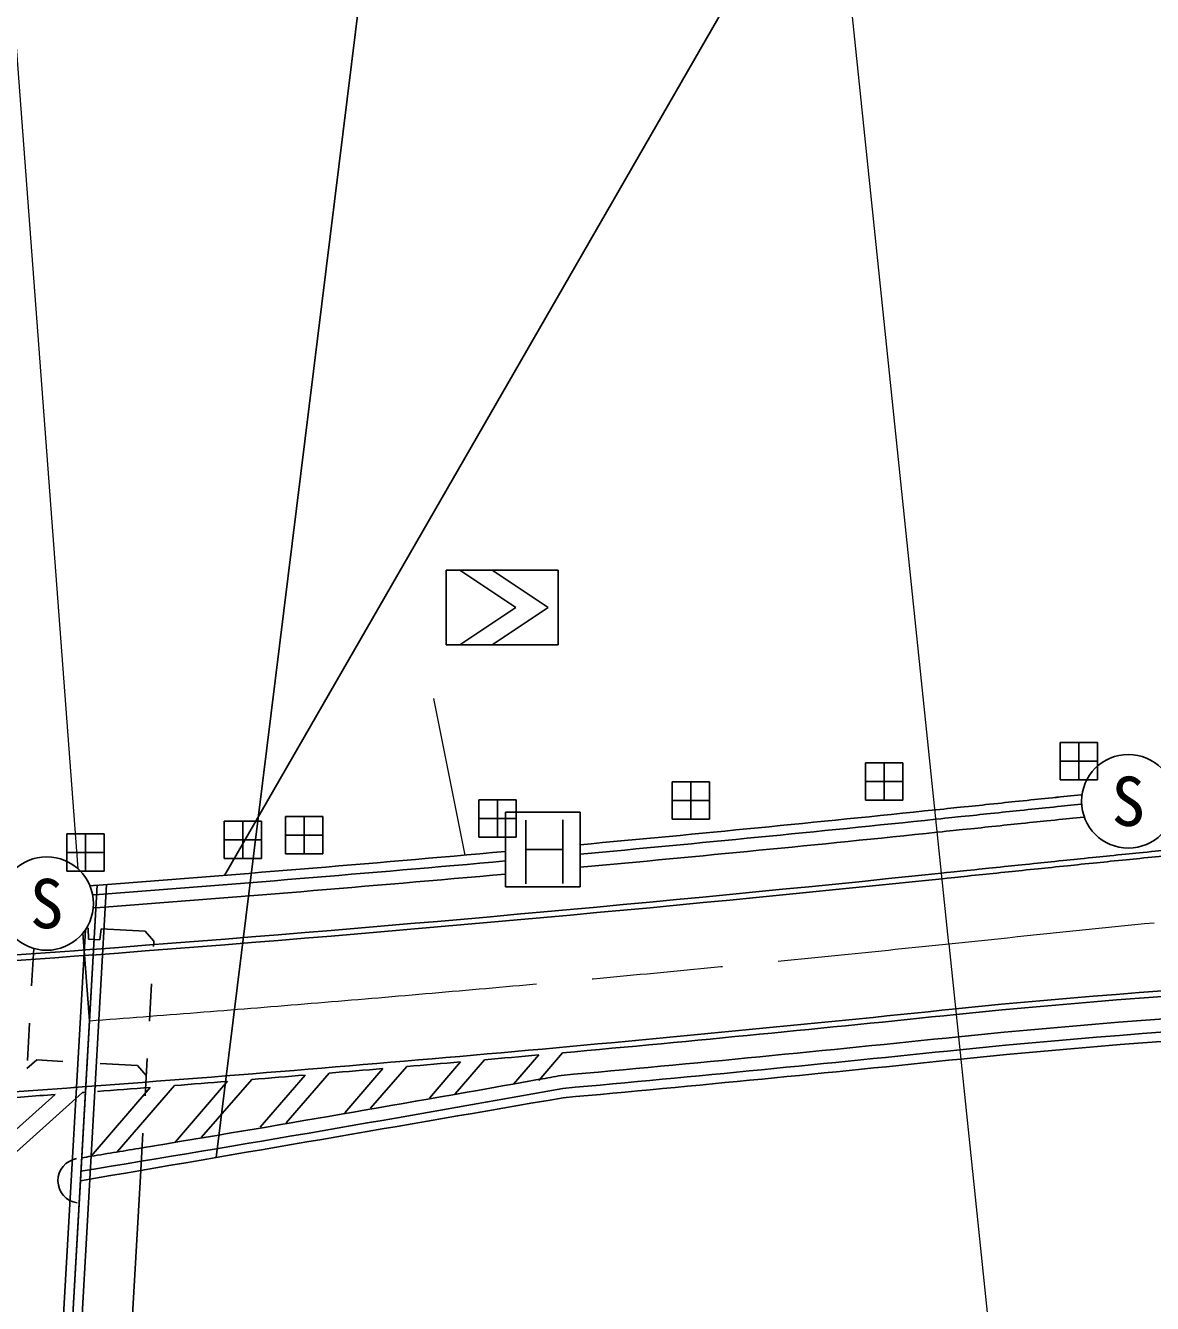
# Model space of a CAD drawing. Units: millimetres, scale not verified. Extents: x -4899410 to 5109540, y -9693800 to 6319957.
# Drawn here: x 389662 to 419821, y 311548 to 345737 of the extents above; entities that cross this region are included whole.
import ezdxf
from ezdxf.enums import TextEntityAlignment as Align

# ---------------------------------------------------------------- set-up
doc = ezdxf.new("R2010")
doc.units = ezdxf.units.MM
doc.header["$LTSCALE"] = 1000
doc.linetypes.add('CHAIN', pattern=[18.5, 12, -1.5, 3.5, -1.5])
for name, color, linetype, lineweight in [('M-BGD', 7, 'Continuous', 25), ('M-BMK', 2, 'CHAIN', 13), ('M-BMK-ROW', 30, 'Continuous', 25), ('M-BMK-SRVR', 3, 'Continuous', 25), ('M-STR-HTXT', 7, 'Continuous', 13), ('M-STR-STR1', 1, 'Continuous', 25), ('M-STR-STRC', 7, 'Continuous', 25)]:
    doc.layers.add(name, color=color, linetype=linetype, lineweight=lineweight)
doc.styles.add('ＭＳ ゴシック', font='')
doc.styles.get('ＭＳ ゴシック').set_extended_font_data('MS Gothic')

msp = doc.modelspace()

# ---------------------------------------------------------------- linework, layer by layer
at = {"layer": 'M-BGD'}
for p, q in [((394986, 323001), (413974, 355956)), ((391832, 322757), (390170, 293675)), ((391581, 322736), (389922, 293715)), ((391383, 322723), (391580, 322738)), ((391456, 322478), (391566, 322486)), ((391472, 322128), (391593, 322137)), ((391262, 321545), (389671, 293704)), ((391340, 321592), (391294, 321595)), ((391348, 321291), (391340, 321592)), ((391647, 321274), (391689, 321572)), ((392863, 321505), (391689, 321572)), ((393098, 321241), (392863, 321505)), ((389881, 321046), (389824, 320047)), ((391348, 321291), (391647, 321274)), ((393090, 321098), (393098, 321241)), ((392975, 319101), (393033, 320099)), ((389767, 319049), (389710, 318051)), ((389961, 318065), (389698, 317830)), ((390660, 318025), (389961, 318065)), ((392657, 317911), (391659, 317968)), ((392861, 317104), (392918, 318102)), ((392892, 317647), (392657, 317911)), ((392747, 315107), (392804, 316106)), ((392110, 303969), (392747, 315107))]:
    msp.add_line(p, q, dxfattribs=at)
for centre, radius, start, end in [((261729, 1107437), 802500, 279.28179, 279.28179), ((396667, 204992), 140174, 28.54028, 28.54028), ((331508, 1116867), 796650, 275.2575, 275.94545), ((331508, 1116867), 796650, 275.2575, 275.94546), ((331508, 1116867), 797000, 275.25519, 275.94546), ((331508, 1116867), 796650, 274.32021, 275.11307), ((331508, 1116867), 796650, 274.32019, 275.11307), ((331508, 1116867), 797000, 274.32021, 275.11082), ((433285, 135437), 184194, 83.60336, 95.81243), ((433286, 135531), 183751, 83.60103, 95.81528), ((433286, 135593), 183439, 83.59942, 95.8171), ((331517, 1116868), 802500, 275.18179, 275.9448), ((331517, 1116868), 802850, 275.18288, 275.9448), ((331585, 1116131), 802359, 275.18166, 275.94538), ((331571, 1116271), 802500, 275.18179, 275.94537), ((261729, 1107437), 802500, 280.16968, 280.21133), ((261729, 1107437), 802850, 279.27622, 280.21023), ((261761, 1107248), 802308, 279.39877, 280.16979), ((-961429, 8225027), 8025000, 279.70312, 279.79672), ((261729, 1107437), 802500, 279.30007, 279.39884), ((391129, 314831), 600, 99.7196, 261.6179), ((391129, 314831), 600, 99.7205, 261.6172), ((261761, 1107248), 802308, 279.28167, 279.29997)]:
    msp.add_arc(centre, radius, start, end, dxfattribs=at)
for points in [[(414000, 324751), (414383, 324791), (414479, 324801), (414786, 324833), (415093, 324865), (415265, 324883), (415572, 324915), (415879, 324947), (416052, 324965), (416359, 324996), (416666, 325028), (416839, 325046), (417146, 325078), (417454, 325109), (417627, 325127), (417935, 325158)], [(414026, 324503), (414409, 324543), (414505, 324553), (414812, 324585), (415119, 324616), (415291, 324634), (415598, 324666), (415905, 324698), (416077, 324716), (416385, 324748), (416692, 324779), (416864, 324797), (417172, 324829), (417467, 324859), (417638, 324877), (417924, 324906)], [(414026, 324503), (414409, 324543), (414505, 324552), (414812, 324584), (415119, 324616), (415291, 324634), (415598, 324666), (415905, 324698), (416077, 324716), (416384, 324748), (416692, 324779), (416864, 324797), (417172, 324829), (417467, 324859), (417638, 324877), (417923, 324906)], [(414062, 324155), (414445, 324194), (414541, 324204), (414848, 324236), (415155, 324268), (415327, 324286), (415634, 324318), (415941, 324350), (416113, 324368), (416421, 324400), (416728, 324431), (416900, 324449), (417208, 324481), (417515, 324512), (417688, 324530), (417995, 324561)]]:
    msp.add_open_spline(points, degree=3, knots=[0, 0, 0, 0, 1, 1, 1, 2, 2, 2, 3, 3, 3, 4, 4, 4, 5, 5, 5, 5], dxfattribs=at)
at = {"layer": 'M-BMK'}
msp.add_lwpolyline([(414373, 321171), (414635, 321198), (414896, 321225), (415158, 321253), (415420, 321280), (415682, 321307), (415943, 321334), (416205, 321361), (416467, 321388), (416729, 321416), (416990, 321443), (417252, 321470), (417514, 321496), (417776, 321523), (418038, 321550), (418299, 321577), (418561, 321603), (418823, 321630), (419085, 321657), (419347, 321683), (419608, 321709), (419870, 321735)], dxfattribs=at)
msp.add_arc((331505, 1116867), 800000, 274.29178, 275.94565, dxfattribs=at)
at = {"layer": 'M-BMK-ROW'}
for p, q in [((418347, 326554), (417347, 326554)), ((417347, 326554), (417347, 325554)), ((417847, 325554), (417847, 326554)), ((418347, 325554), (418347, 326554)), ((413144, 326016), (412144, 326016)), ((412144, 326016), (412144, 325016)), ((412644, 325016), (412644, 326016)), ((413144, 325016), (413144, 326016)), ((418347, 326054), (417347, 326054)), ((407969, 325502), (406969, 325502)), ((406969, 325502), (406969, 324502)), ((407469, 324502), (407469, 325502)), ((407969, 324502), (407969, 325502)), ((413144, 325516), (412144, 325516)), ((417347, 325554), (418347, 325554)), ((402795, 325023), (401795, 325023)), ((401795, 325023), (401795, 324023)), ((402295, 324023), (402295, 325023)), ((402795, 324023), (402795, 325023)), ((407969, 325002), (406969, 325002)), ((412144, 325016), (413144, 325016)), ((397615, 324577), (396615, 324577)), ((396615, 324577), (396615, 323577)), ((397115, 323577), (397115, 324577)), ((397615, 323577), (397615, 324577)), ((402795, 324523), (401795, 324523)), ((406969, 324502), (407969, 324502)), ((391767, 324116), (390767, 324116)), ((390767, 324116), (390767, 323116)), ((391267, 323116), (391267, 324116)), ((391767, 323116), (391767, 324116)), ((395974, 324448), (394974, 324448)), ((394974, 324448), (394974, 323448)), ((395474, 323448), (395474, 324448)), ((395974, 323448), (395974, 324448)), ((395974, 323948), (394974, 323948)), ((397615, 324077), (396615, 324077)), ((401795, 324023), (402795, 324023)), ((391767, 323616), (390767, 323616)), ((394974, 323448), (395974, 323448)), ((396615, 323577), (397615, 323577)), ((390767, 323116), (391767, 323116))]:
    msp.add_line(p, q, dxfattribs=at)
at = {"layer": 'M-BMK-SRVR'}
msp.add_line((391373, 319111), (391197, 321458), dxfattribs=at)
at = {"layer": 'M-STR-HTXT'}
for p, q in [((414373, 321171), (409960, 363541)), ((391069, 323172), (388162, 361905)), ((401428, 323543), (400590, 327733)), ((414373, 321171), (419690, 270118))]:
    msp.add_line(p, q, dxfattribs=at)
for centre, radius, start, end in [((257063, 3315607), 3004350, 271.4629, 271.4629), ((257063, 3315607), 3004350, 271.5107, 271.5107), ((331509, 1116868), 804350, 272.15687, 272.15687)]:
    msp.add_arc(centre, radius, start, end, dxfattribs=at)
at = {"layer": 'M-STR-STR1'}
for p, q in [((391129, 314830), (391581, 322736)), ((391383, 322723), (391580, 322738)), ((391129, 314830), (389922, 293715))]:
    msp.add_line(p, q, dxfattribs=at)
for centre, radius, start, end in [((331502, 1117119), 796650, 275.2579, 275.94545), ((331502, 1117119), 796650, 274.32019, 275.11346), ((433286, 135593), 183439, 83.59943, 95.8171), ((331585, 1116131), 802359, 275.18166, 275.94538), ((-961429, 8225027), 8025000, 279.70312, 279.79672)]:
    msp.add_arc(centre, radius, start, end, dxfattribs=at)
msp.add_open_spline([(414000, 324751), (414383, 324791), (414479, 324801), (414786, 324833), (415093, 324865), (415265, 324883), (415572, 324915), (415879, 324947), (416051, 324965), (416359, 324996), (416666, 325028), (416839, 325046), (417146, 325077), (417454, 325109), (417627, 325127), (417934, 325158)], degree=3, knots=[0, 0, 0, 0, 1, 1, 1, 2, 2, 2, 3, 3, 3, 4, 4, 4, 5, 5, 5, 5], dxfattribs=at)
at = {"layer": 'M-STR-STRC'}
for p, q in [((399014, 349778), (394761, 315452)), ((400915, 331170), (403915, 331170)), ((400915, 331170), (400915, 329170)), ((401285, 331170), (402785, 330170)), ((402146, 331170), (403646, 330170)), ((403915, 331170), (403915, 329170)), ((402785, 330170), (401285, 329170)), ((403646, 330170), (402146, 329170)), ((403915, 329170), (400915, 329170)), ((404506, 324693), (402506, 324693)), ((402506, 324693), (402506, 322693)), ((403047, 322778), (403047, 324477)), ((404038, 324488), (404038, 322783)), ((404506, 322693), (404506, 324693)), ((403047, 323693), (404038, 323693)), ((402506, 322693), (404506, 322693)), ((400469, 317039), (401306, 318011)), ((401159, 317157), (401947, 318067)), ((402724, 317417), (403395, 318196)), ((403397, 317517), (404035, 318254)), ((397143, 317658), (395942, 316264)), ((397787, 317711), (396636, 316383)), ((398206, 316651), (399222, 317832)), ((398898, 316770), (399864, 317886)), ((393001, 317329), (391416, 315488)), ((393646, 317379), (392113, 315608)), ((395070, 317491), (393679, 315876)), ((395714, 317542), (394375, 315995)), ((390452, 317137), (387476, 314467)), ((388207, 314518), (391186, 317191))]:
    msp.add_line(p, q, dxfattribs=at)
for centre in [(419175, 324983), (390228, 322247)]:
    msp.add_circle(centre, 1250, dxfattribs=at)
for centre, radius, start, end in [((257060, 3315607), 3001900, 268.93747, 268.93747), ((257060, 3315607), 3001900, 269.09462, 269.09462), ((257060, 3315607), 3001900, 269.13401, 269.13401), ((257060, 3315607), 3001900, 269.22518, 269.22518), ((257060, 3315607), 3001900, 269.25247, 269.25247), ((257060, 3315607), 3001900, 269.26472, 269.26472), ((257060, 3315607), 3001900, 269.41103, 269.41103), ((257060, 3315607), 3001900, 269.50293, 269.50293), ((257060, 3315607), 3001900, 269.54279, 269.54279), ((257060, 3315607), 3001900, 269.65025, 269.65025), ((257060, 3315607), 3001900, 269.74279, 269.74279), ((257060, 3315607), 3001900, 269.81066, 269.81066), ((257060, 3315607), 3001900, 269.93147, 269.93147), ((257063, 3315607), 3001900, 270.47275, 270.47275), ((257063, 3315607), 3001900, 270.41909, 270.41909), ((257063, 3315607), 3001900, 270.50107, 270.50107), ((257063, 3315607), 3001900, 270.54215, 270.54215), ((257063, 3315607), 3001900, 270.55487, 270.55487), ((257063, 3315607), 3001900, 270.37817, 270.37817), ((257063, 3315607), 3001900, 270.34995, 270.34995), ((257063, 3315607), 3001900, 270.29649, 270.29649), ((257063, 3315607), 3001900, 270.25573, 270.25573), ((257063, 3315607), 3001900, 270.26835, 270.26835), ((257063, 3315607), 3001900, 270.21502, 270.21502), ((257063, 3315607), 3001900, 270.17436, 270.17436), ((257063, 3315607), 3001900, 270.13374, 270.13374), ((257063, 3315607), 3001900, 270.0122, 270.0122), ((257063, 3315607), 3001900, 270.62444, 270.62444), ((257063, 3315607), 3001900, 270.66567, 270.66567), ((257063, 3315607), 3001900, 270.67844, 270.67844), ((257063, 3315607), 3001900, 270.70695, 270.70695), ((257063, 3315607), 3001900, 270.78968, 270.78968), ((257063, 3315607), 3001900, 270.88547, 270.88547), ((257063, 3315607), 3001900, 270.91417, 270.91417), ((257063, 3315607), 3001900, 270.95577, 270.95577), ((257063, 3315607), 3001900, 270.99743, 270.99743), ((257063, 3315607), 3001900, 271.03915, 271.03915), ((257063, 3315607), 3001900, 271.05206, 271.05206), ((331502, 1116867), 801900, 272.8757, 272.8757), ((388138, 206047), 153587, 22.5545, 22.5545), ((331508, 1116867), 798250, 274.30558, 275.94546), ((331508, 1116867), 798100, 274.30699, 275.94546), ((331509, 1116868), 798100, 271.93888, 274.30958), ((331509, 1116868), 798250, 271.93888, 274.30815), ((433284, 135258), 185122, 83.60738, 95.8069), ((433284, 135298), 184932, 83.60639, 95.8081), ((331508, 1116867), 801750, 274.25137, 275.94546), ((331508, 1116867), 801900, 275.18916, 275.94546), ((132409, -3183198), 3501900, 91.09382, 91.09382), ((331508, 1116867), 801900, 274.89001, 274.99341), ((331508, 1116867), 801900, 275.03938, 275.14325), ((331508, 1116867), 801900, 274.59245, 274.69492), ((331508, 1116867), 801900, 274.74103, 274.84396), ((331509, 1116868), 801750, 271.93888, 274.27487), ((331508, 1116867), 801900, 274.29646, 274.398), ((331508, 1116867), 801900, 274.44426, 274.54626), ((331509, 1116868), 801900, 274.09757, 274.21525), ((331509, 1116868), 801900, 274.26787, 274.27345), ((105065, -4689325), 5004475, 88.93679, 88.93679), ((105065, -4689325), 5004475, 88.94407, 88.94407), ((105065, -4689325), 5004475, 88.91329, 88.91329), ((105065, -4689325), 5004475, 88.92057, 88.92057), ((132409, -3183198), 3498100, 89.16227, 89.16227), ((132409, -3183198), 3498100, 89.22959, 89.22959), ((132409, -3183198), 3498100, 89.24002, 89.24002), ((132409, -3183198), 3498100, 89.12862, 89.12862), ((132409, -3183198), 3498100, 88.99408, 88.99408), ((132409, -3183198), 3498100, 89.27369, 89.27369), ((132409, -3183198), 3498100, 89.3643, 89.3643), ((132409, -3183198), 3498100, 89.46539, 89.46539), ((132409, -3183198), 3498100, 89.47583, 89.47583), ((132409, -3183198), 3498100, 89.50954, 89.50954), ((132409, -3183198), 3498100, 89.60026, 89.60026), ((132409, -3183198), 3498100, 89.61071, 89.61071), ((132409, -3183198), 3498100, 89.634, 89.634), ((132409, -3183198), 3498100, 89.64445, 89.64445), ((132409, -3183198), 3498100, 89.67819, 89.67819), ((132409, -3183198), 3498100, 89.70148, 89.70148), ((132409, -3183198), 3498100, 89.71194, 89.71194), ((132409, -3183198), 3498100, 89.74569, 89.74569), ((132409, -3183198), 3498100, 89.77945, 89.77945), ((132409, -3183198), 3498100, 89.80275, 89.80275), ((132409, -3183198), 3498100, 89.81321, 89.81321), ((132409, -3183198), 3498100, 89.83652, 89.83652), ((132409, -3183198), 3498100, 89.88076, 89.88076), ((132409, -3183198), 3498100, 89.91454, 89.91454), ((132409, -3183198), 3498100, 89.93786, 89.93786), ((132409, -3183198), 3498100, 89.94833, 89.94833), ((132409, -3183198), 3498100, 90.00546, 90.00546), ((132409, -3183198), 3498100, 90.11737, 90.11737), ((132409, -3183198), 3498100, 90.14071, 90.14071), ((132409, -3183198), 3498100, 90.15119, 90.15119), ((132409, -3183198), 3498100, 90.17454, 90.17454), ((132409, -3183198), 3498100, 90.20837, 90.20837), ((132409, -3183198), 3498100, 90.24222, 90.24222), ((132409, -3183198), 3498100, 90.35427, 90.35427), ((132409, -3183198), 3498100, 90.41146, 90.41146), ((132409, -3183198), 3498100, 90.47917, 90.47917), ((132409, -3183198), 3498100, 90.54695, 90.54695), ((132409, -3183198), 3498100, 90.55748, 90.55748), ((132409, -3183198), 3498100, 90.61482, 90.61482), ((132409, -3183198), 3498100, 90.62535, 90.62535), ((132409, -3183198), 3498100, 90.72733, 90.72733), ((132409, -3183198), 3498100, 90.78484, 90.78484), ((132409, -3183198), 3498100, 90.92124, 90.92124), ((132409, -3183198), 3498100, 90.98956, 90.98956), ((132409, -3183198), 3498100, 91.03437, 91.03437), ((132409, -3183198), 3498100, 91.05797, 91.05797), ((132409, -3183198), 3498100, 91.06859, 91.06859), ((132409, -3183198), 3498100, 91.0922, 91.0922)]:
    msp.add_arc(centre, radius, start, end, dxfattribs=at)
for points in [[(414176, 323061), (414559, 323100), (414655, 323110), (414962, 323142), (415269, 323174), (415441, 323192), (415748, 323224), (416055, 323256), (416227, 323274), (416534, 323305), (416841, 323337), (417013, 323355), (417320, 323386), (417627, 323418), (417800, 323436), (418107, 323467), (418414, 323498), (418587, 323516), (418894, 323547), (419202, 323578), (419374, 323595), (419682, 323626), (419990, 323657), (420162, 323674), (420470, 323704), (420778, 323735), (420950, 323751), (421258, 323781), (421567, 323811), (421739, 323828), (422047, 323857), (422356, 323887), (422528, 323903), (422837, 323932), (423145, 323961), (423318, 323977), (423627, 324005), (423935, 324033), (424108, 324049), (424417, 324076), (424726, 324104), (424899, 324119), (425208, 324146), (425517, 324173), (425690, 324188), (425999, 324214), (426308, 324240), (426482, 324255), (426791, 324280), (427100, 324305), (427274, 324319), (427583, 324344), (427893, 324368), (428067, 324382), (428376, 324405), (428686, 324428), (428860, 324441), (429170, 324464), (429480, 324486), (429653, 324499), (429964, 324520), (430274, 324542), (430448, 324553), (430758, 324574), (431068, 324594), (431242, 324605), (431553, 324625), (431864, 324644), (432038, 324654), (432348, 324672), (432659, 324690), (432833, 324700), (433144, 324717), (433455, 324734), (433630, 324743), (433941, 324758), (434252, 324774), (434426, 324782), (434738, 324796), (435049, 324810), (435224, 324818), (435535, 324830), (435847, 324843), (436021, 324850), (436333, 324861), (436645, 324872), (436820, 324878), (437131, 324888), (437443, 324897), (437618, 324902), (437930, 324910), (438242, 324918), (438417, 324923), (438730, 324929), (439042, 324935), (439217, 324939), (439529, 324943), (439842, 324948), (440017, 324950), (440329, 324953), (440642, 324956), (440817, 324957), (441130, 324958), (441443, 324960), (441618, 324960), (441931, 324959), (442244, 324958), (442419, 324957), (442732, 324955), (443045, 324952), (443220, 324950), (443533, 324945), (443846, 324941), (444022, 324938), (444335, 324931), (444648, 324924), (444824, 324920), (445137, 324911), (445450, 324903), (445626, 324897), (445939, 324886), (446252, 324875), (446428, 324869), (446741, 324856), (447055, 324842), (447230, 324834), (447543, 324819), (447857, 324804), (448032, 324795), (448346, 324777), (448659, 324759), (448835, 324749), (449148, 324729), (449462, 324709), (449637, 324697), (449950, 324674), (450264, 324652), (450439, 324639), (450753, 324614), (451066, 324589), (451241, 324574), (451554, 324547), (451868, 324519), (452043, 324503), (452356, 324473), (452669, 324443), (452845, 324425), (453158, 324393), (453471, 324360), (453646, 324341), (453959, 324306), (454167, 324282), (454233, 324274), (454492, 324244)], [(414192, 322911), (414575, 322951), (414671, 322961), (414977, 322993), (415284, 323025), (415456, 323043), (415763, 323075), (416070, 323107), (416242, 323124), (416549, 323156), (416856, 323188), (417028, 323206), (417335, 323237), (417643, 323269), (417815, 323286), (418122, 323318), (418430, 323349), (418602, 323367), (418909, 323398), (419217, 323429), (419389, 323446), (419697, 323477), (420004, 323507), (420177, 323525), (420485, 323555), (420793, 323585), (420965, 323602), (421273, 323632), (421581, 323662), (421754, 323679), (422062, 323708), (422370, 323737), (422542, 323754), (422851, 323782), (423159, 323811), (423332, 323827), (423640, 323856), (423949, 323884), (424122, 323899), (424430, 323927), (424739, 323955), (424912, 323970), (425221, 323997), (425530, 324024), (425703, 324039), (426012, 324065), (426321, 324091), (426494, 324105), (426803, 324130), (427113, 324156), (427286, 324170), (427595, 324194), (427905, 324219), (428078, 324232), (428388, 324255), (428697, 324279), (428871, 324292), (429180, 324314), (429490, 324337), (429664, 324349), (429974, 324371), (430284, 324392), (430458, 324404), (430768, 324424), (431078, 324445), (431252, 324456), (431562, 324475), (431873, 324494), (432046, 324505), (432357, 324523), (432668, 324541), (432842, 324550), (433152, 324567), (433463, 324584), (433637, 324593), (433948, 324608), (434259, 324624), (434433, 324632), (434744, 324646), (435056, 324660), (435230, 324668), (435541, 324680), (435853, 324693), (436027, 324700), (436338, 324711), (436650, 324722), (436825, 324728), (437136, 324738), (437448, 324747), (437622, 324752), (437934, 324760), (438246, 324768), (438421, 324773), (438733, 324779), (439045, 324785), (439220, 324789), (439532, 324793), (439844, 324798), (440019, 324800), (440331, 324803), (440643, 324806), (440818, 324807), (441130, 324808), (441443, 324810), (441618, 324810), (441930, 324809), (442243, 324808), (442418, 324807), (442731, 324805), (443043, 324802), (443218, 324800), (443531, 324795), (443844, 324791), (444019, 324788), (444332, 324781), (444645, 324774), (444820, 324770), (445133, 324761), (445446, 324753), (445621, 324747), (445934, 324736), (446247, 324725), (446422, 324719), (446735, 324706), (447048, 324693), (447223, 324685), (447536, 324669), (447849, 324654), (448024, 324645), (448337, 324627), (448650, 324609), (448826, 324599), (449139, 324579), (449452, 324559), (449627, 324547), (449940, 324525), (450253, 324502), (450428, 324489), (450741, 324464), (451053, 324439), (451229, 324425), (451541, 324397), (451854, 324370), (452029, 324354), (452342, 324324), (452655, 324294), (452830, 324276), (453142, 324244), (453455, 324211), (453630, 324192), (453942, 324157), (454150, 324133), (454216, 324125), (454475, 324095)]]:
    msp.add_open_spline(points, degree=3, knots=[0, 0, 0, 0, 1, 1, 1, 2, 2, 2, 3, 3, 3, 4, 4, 4, 5, 5, 5, 6, 6, 6, 7, 7, 7, 8, 8, 8, 9, 9, 9, 10, 10, 10, 11, 11, 11, 12, 12, 12, 13, 13, 13, 14, 14, 14, 15, 15, 15, 16, 16, 16, 17, 17, 17, 18, 18, 18, 19, 19, 19, 20, 20, 20, 21, 21, 21, 22, 22, 22, 23, 23, 23, 24, 24, 24, 25, 25, 25, 26, 26, 26, 27, 27, 27, 28, 28, 28, 29, 29, 29, 30, 30, 30, 31, 31, 31, 32, 32, 32, 33, 33, 33, 34, 34, 34, 35, 35, 35, 36, 36, 36, 37, 37, 37, 38, 38, 38, 39, 39, 39, 40, 40, 40, 41, 41, 41, 42, 42, 42, 43, 43, 43, 44, 44, 44, 45, 45, 45, 46, 46, 46, 47, 47, 47, 48, 48, 48, 49, 49, 49, 50, 50, 50, 51, 51, 51, 51], dxfattribs=at)

# ---------------------------------------------------------------- texts
at = {"layer": 'M-STR-STRC', "style": 'ＭＳ ゴシック'}
for p in [(419175, 324983), (390228, 322247)]:
    msp.add_text('S', height=1320, dxfattribs=at).set_placement(p, align=Align.MIDDLE_CENTER)

doc.saveas('drawing.dxf')
